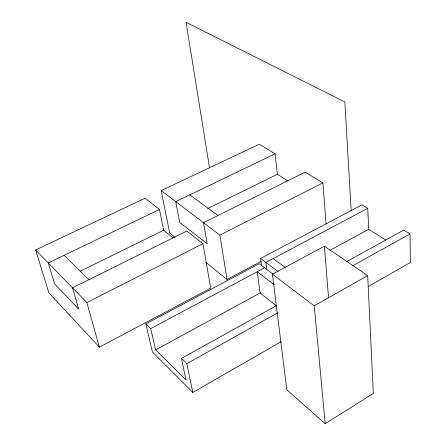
<?xml version="1.0" encoding="UTF-8"?>
<svg xmlns="http://www.w3.org/2000/svg" width="446" height="446" viewBox="0 0 446 446"><rect width="100%" height="100%" fill="white"/><g stroke="black" fill="none" stroke-linecap="round" stroke-linejoin="round"><path stroke-width="0.67" d="M325.184 423.7L373.313 393.472L367.682 275.606L324.393 246.175L272.422 274.19L286.778 389.743L325.184 423.7L314.224 305.867L272.422 274.19M272.941 274.084L259.238 263.709L145.825 323.885L152.448 352.039L192.823 392.452L281.376 341.58M368.095 286.655L410.37 262.477L409.991 233.899L403.714 230.097L346.464 261.757M314.224 305.867L367.682 275.606M192.823 392.452L186.835 363.646L277.724 312.808M352.858 265.704L409.991 233.899M145.825 323.885L150.692 328.607L155.643 349.909L186.027 380.098L181.438 358.422L276.637 305.538M155.643 349.909L260.654 292.682M329.644 250.529L368.703 229.333L385.812 240.082M150.692 328.607L264.612 267.778M368.703 229.333L367.749 208.31L265.905 262.46L266.78 269.295M261.456 265.281L260.553 258.451L362.024 204.837L367.749 208.31M159.456 209.458L145.128 198.18L35.63 249.944L48.848 292.799L99.352 347.161L210.752 288.127L202.947 243.711L186.807 231L72.536 287.832L78.669 309.145L54.59 283.84L48.291 262.939L159.456 209.458L163.693 230.203L173.243 237.958M205.94 262.41L227.047 279.491L261.362 261.306M35.63 249.944L86.886 302.566L202.947 243.711M287.843 180.942L277.356 174.319L275.076 153.837L259.26 144.22L161.184 190.587L219.884 235.12L322.882 182.893L326.098 224.132M80.152 271.274L163.693 230.203M207.68 208.572L277.356 174.319M275.076 153.837L175.735 201.625L179.688 222.337L207.156 243.85L203.51 222.693L305.175 172.134L322.882 182.893M189.845 194.841L217.971 215.502M273.181 258.591L285.39 267.6M260.553 258.451L278.048 271.558M274.34 284.882L257.231 271.726L260.124 292.972L276.442 305.911M175.1 237.445L169.686 233.063L161.184 190.587M181.438 358.422L186.835 363.646M64.118 255.329L88.832 279.726M86.886 302.566L99.352 347.161M209.52 167.952L186.071 22.3L344.842 101.911L351.164 210.869M219.884 235.12L227.047 279.491M324.393 246.175L328.574 298.012"/></g></svg>
